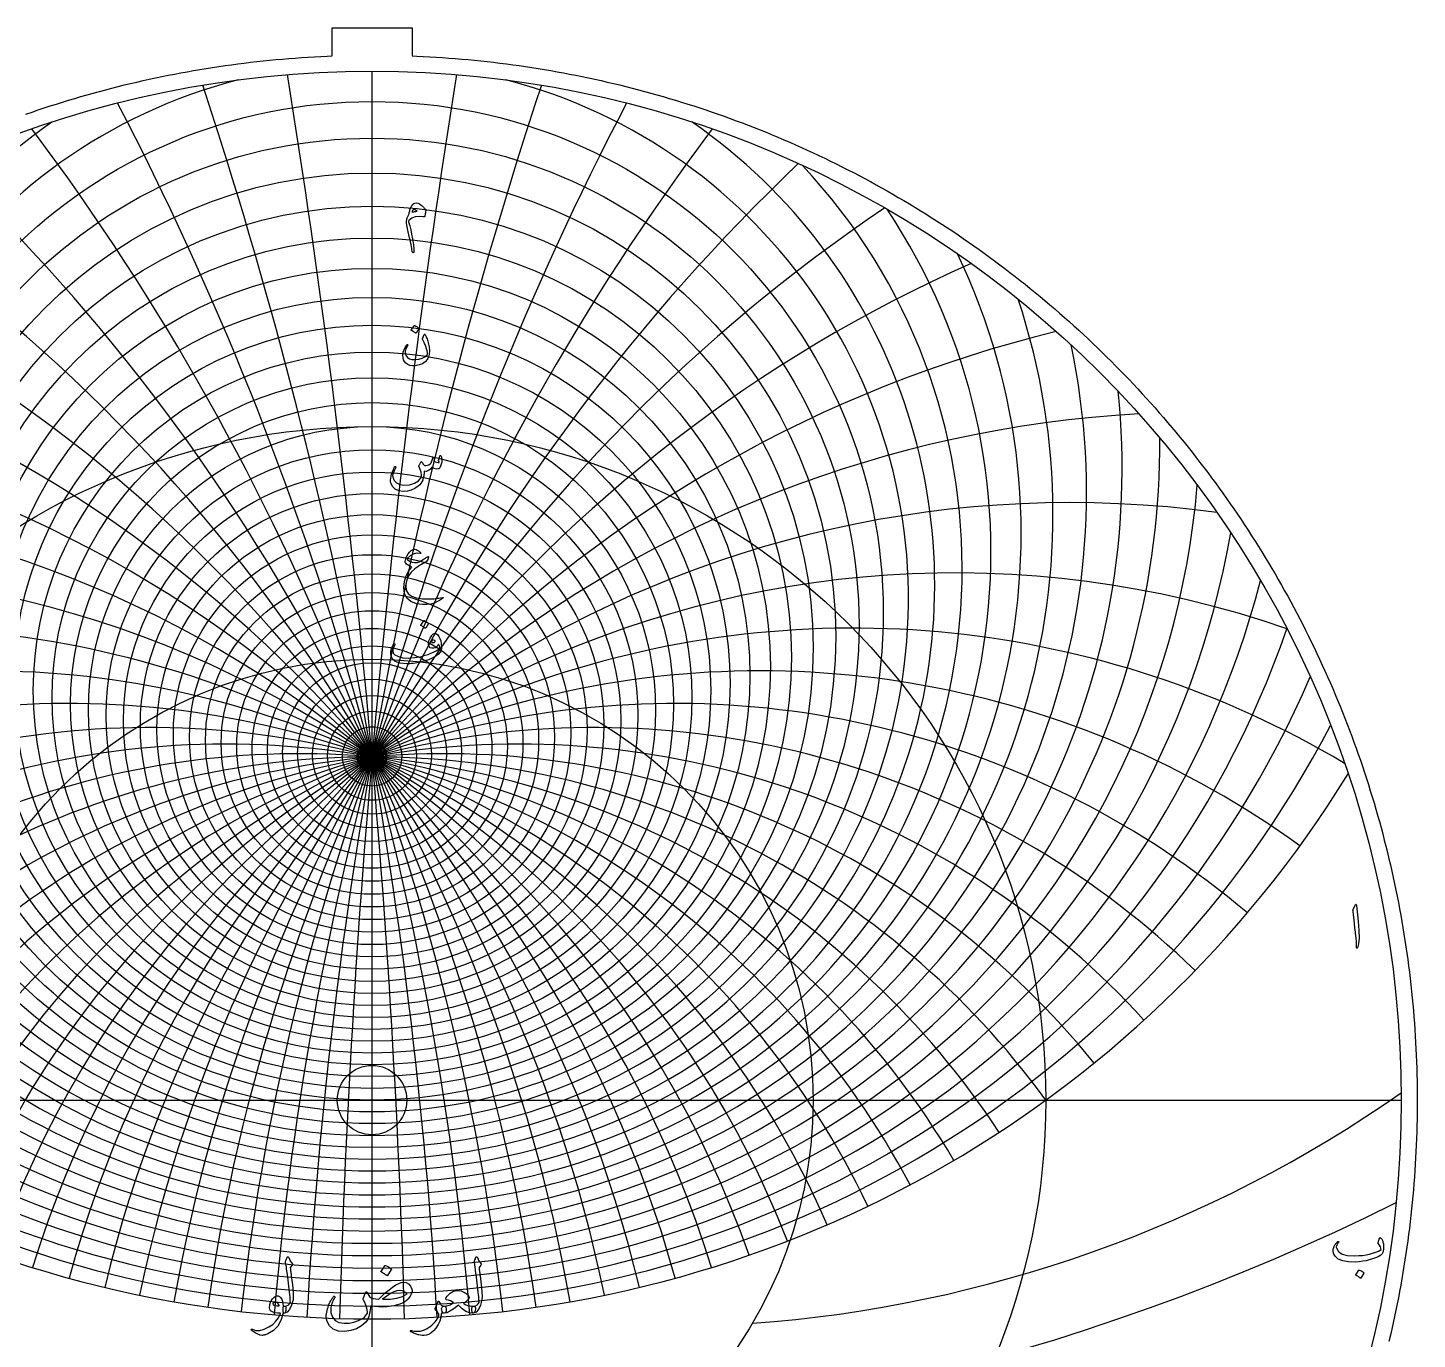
# Model space of a CAD drawing. Header units: millimetres. Extents: x -128 to 128, y -128 to 131.
# Drawn here: x -42.1 to 128, y -29.3 to 131.3 of the extents above; entities that cross this region are included whole.
import ezdxf

# ---------------------------------------------------------------- set-up
doc = ezdxf.new("R2010")
doc.units = ezdxf.units.MM
for name, color, linetype in [('CUT_INNER', 6, 'Continuous'), ('CUT_OUTER', 1, 'Continuous'), ('ENGRAVE', 7, 'Continuous'), ('ENGRAVE_FINE', 8, 'Continuous'), ('TEXT', 5, 'Continuous')]:
    doc.layers.add(name, color=color, linetype=linetype)

msp = doc.modelspace()

# ---------------------------------------------------------------- linework, layer by layer
at = {"layer": 'CUT_INNER'}
msp.add_circle((0, 0), 4.25, dxfattribs=at)
at = {"layer": 'CUT_OUTER'}
msp.add_lwpolyline([(-42.3651, 120.7328), (-41.6235, 120.9905), (-40.8803, 121.2436), (-40.1356, 121.4921), (-39.3894, 121.7361), (-38.6417, 121.9755), (-37.8925, 122.2103), (-37.1419, 122.4405), (-36.3899, 122.6661), (-35.6366, 122.8871), (-34.8819, 123.1034), (-34.1259, 123.3151), (-33.3686, 123.5222), (-32.6101, 123.7246), (-31.8503, 123.9224), (-31.0893, 124.1155), (-30.3272, 124.3039), (-29.5639, 124.4877), (-28.7995, 124.6667), (-28.034, 124.8411), (-27.2675, 125.0108), (-26.4999, 125.1757), (-25.7313, 125.336), (-24.9618, 125.4915), (-24.1913, 125.6423), (-23.42, 125.7883), (-22.6477, 125.9297), (-21.8746, 126.0663), (-21.1006, 126.1981), (-20.3259, 126.3252), (-19.5504, 126.4476), (-18.7742, 126.5651), (-17.9972, 126.6779), (-17.2196, 126.786), (-16.4413, 126.8893), (-15.6624, 126.9878), (-14.883, 127.0815), (-14.1029, 127.1704), (-13.3224, 127.2545), (-12.5413, 127.3339), (-11.7598, 127.4084), (-10.9778, 127.4782), (-10.1954, 127.5432), (-9.4126, 127.6033), (-8.6294, 127.6587), (-7.846, 127.7092), (-7.0622, 127.755), (-6.2782, 127.7959), (-5.4939, 127.832), (-4.9, 127.8557), (-4.9, 131.31), (4.9, 131.31), (4.9, 127.8557), (5.4939, 127.832), (6.2782, 127.7959), (7.0622, 127.755), (7.846, 127.7092), (8.6294, 127.6587), (9.4126, 127.6033), (10.1954, 127.5432), (10.9778, 127.4782), (11.7598, 127.4084), (12.5413, 127.3339), (13.3224, 127.2545), (14.1029, 127.1704), (14.883, 127.0815), (15.6624, 126.9878), (16.4413, 126.8893), (17.2196, 126.786), (17.9972, 126.6779), (18.7742, 126.5651), (19.5504, 126.4476), (20.3259, 126.3252), (21.1006, 126.1981), (21.8746, 126.0663), (22.6477, 125.9297), (23.42, 125.7883), (24.1913, 125.6423), (24.9618, 125.4915), (25.7313, 125.336), (26.4999, 125.1757), (27.2675, 125.0108), (28.034, 124.8411), (28.7995, 124.6667), (29.5639, 124.4877), (30.3272, 124.3039), (31.0893, 124.1155), (31.8503, 123.9224), (32.6101, 123.7246), (33.3686, 123.5222), (34.1259, 123.3151), (34.8819, 123.1034), (35.6366, 122.8871), (36.3899, 122.6661), (37.1419, 122.4405), (37.8925, 122.2103), (38.6417, 121.9755), (39.3894, 121.7361), (40.1356, 121.4921), (40.8803, 121.2436), (41.6235, 120.9905), (42.3651, 120.7328), (43.1051, 120.4706), (43.8434, 120.2038), (44.5802, 119.9325), (45.3152, 119.6567), (46.0486, 119.3764), (46.7802, 119.0916), (47.51, 118.8024), (48.2381, 118.5086), (48.9643, 118.2104), (49.6887, 117.9077), (50.4113, 117.6006), (51.1319, 117.2891), (51.8506, 116.9731), (52.5674, 116.6528), (53.2822, 116.328), (53.9949, 115.9989), (54.7057, 115.6654), (55.4144, 115.3276), (56.1209, 114.9854), (56.8254, 114.6389), (57.5278, 114.288), (58.2279, 113.9329), (58.9259, 113.5735), (59.6217, 113.2098), (60.3152, 112.8418), (61.0065, 112.4696), (61.6954, 112.0932), (62.382, 111.7125), (63.0663, 111.3276), (63.7482, 110.9386), (64.4277, 110.5453), (65.1048, 110.1479), (65.7794, 109.7464), (66.4516, 109.3407), (67.1212, 108.9309), (67.7884, 108.517), (68.4529, 108.099), (69.1149, 107.677), (69.7743, 107.2509), (70.4311, 106.8207), (71.0852, 106.3865), (71.7366, 105.9484), (72.3854, 105.5062), (73.0314, 105.0601), (73.6747, 104.61), (74.3151, 104.1559), (74.9528, 103.698), (75.5877, 103.2361), (76.2197, 102.7704), (76.8489, 102.3008), (77.4751, 101.8273), (78.0985, 101.35), (78.7189, 100.8689), (79.3363, 100.384), (79.9508, 99.8953), (80.5622, 99.4029), (81.1706, 98.9067), (81.776, 98.4068), (82.3782, 97.9032), (82.9774, 97.3958), (83.5735, 96.8849), (84.1664, 96.3703), (84.7561, 95.852), (85.3426, 95.3301), (85.926, 94.8047), (86.5061, 94.2757), (87.0829, 93.7431), (87.6565, 93.207), (88.2267, 92.6674), (88.7936, 92.1243), (89.3572, 91.5778), (89.9175, 91.0277), (90.4743, 90.4743), (91.0277, 89.9175), (91.5778, 89.3572), (92.1243, 88.7936), (92.6674, 88.2267), (93.207, 87.6565), (93.7431, 87.0829), (94.2757, 86.5061), (94.8047, 85.926), (95.3301, 85.3426), (95.852, 84.7561), (96.3703, 84.1664), (96.8849, 83.5735), (97.3958, 82.9774), (97.9032, 82.3782), (98.4068, 81.776), (98.9067, 81.1706), (99.4029, 80.5622), (99.8953, 79.9508), (100.384, 79.3363), (100.8689, 78.7189), (101.35, 78.0985), (101.8273, 77.4751), (102.3008, 76.8489), (102.7704, 76.2197), (103.2361, 75.5877), (103.698, 74.9528), (104.1559, 74.3151), (104.61, 73.6747), (105.0601, 73.0314), (105.5062, 72.3854), (105.9484, 71.7366), (106.3865, 71.0852), (106.8207, 70.4311), (107.2509, 69.7743), (107.677, 69.1149), (108.099, 68.4529), (108.517, 67.7884), (108.9309, 67.1212), (109.3407, 66.4516), (109.7464, 65.7794), (110.1479, 65.1048), (110.5453, 64.4277), (110.9386, 63.7482), (111.3276, 63.0663), (111.7125, 62.382), (112.0932, 61.6954), (112.4696, 61.0065), (112.8418, 60.3152), (113.2098, 59.6217), (113.5735, 58.9259), (113.9329, 58.2279), (114.288, 57.5278), (114.6389, 56.8254), (114.9854, 56.1209), (115.3276, 55.4144), (115.6654, 54.7057), (115.9989, 53.9949), (116.328, 53.2822), (116.6528, 52.5674), (116.9731, 51.8506), (117.2891, 51.1319), (117.6006, 50.4113), (117.9077, 49.6887), (118.2104, 48.9643), (118.5086, 48.2381), (118.8024, 47.51), (119.0916, 46.7802), (119.3764, 46.0486), (119.6567, 45.3152), (119.9325, 44.5802), (120.2038, 43.8434), (120.4706, 43.1051), (120.7328, 42.3651), (120.9905, 41.6235), (121.2436, 40.8803), (121.4921, 40.1356), (121.7361, 39.3894), (121.9755, 38.6417), (122.2103, 37.8925), (122.4405, 37.1419), (122.6661, 36.3899), (122.8871, 35.6366), (123.1034, 34.8819), (123.3151, 34.1259), (123.5222, 33.3686), (123.7246, 32.6101), (123.9224, 31.8503), (124.1155, 31.0893), (124.3039, 30.3272), (124.4877, 29.5639), (124.6667, 28.7995), (124.8411, 28.034), (125.0108, 27.2675), (125.1757, 26.4999), (125.336, 25.7313), (125.4915, 24.9618), (125.6423, 24.1913), (125.7883, 23.42), (125.9297, 22.6477), (126.0663, 21.8746), (126.1981, 21.1006), (126.3252, 20.3259), (126.4476, 19.5504), (126.5651, 18.7742), (126.6779, 17.9972), (126.786, 17.2196), (126.8893, 16.4413), (126.9878, 15.6624), (127.0815, 14.883), (127.1704, 14.1029), (127.2545, 13.3224), (127.3339, 12.5413), (127.4084, 11.7598), (127.4782, 10.9778), (127.5432, 10.1954), (127.6033, 9.4126), (127.6587, 8.6294), (127.7092, 7.846), (127.755, 7.0622), (127.7959, 6.2782), (127.832, 5.4939), (127.8633, 4.7095), (127.8898, 3.9248), (127.9115, 3.1401), (127.9283, 2.3551), (127.9404, 1.5701), (127.9476, 0.7851), (127.95, 0), (127.9476, -0.7851), (127.9404, -1.5701), (127.9283, -2.3551), (127.9115, -3.1401), (127.8898, -3.9248), (127.8633, -4.7095), (127.832, -5.4939), (127.7959, -6.2782), (127.755, -7.0622), (127.7092, -7.846), (127.6587, -8.6294), (127.6033, -9.4126), (127.5432, -10.1954), (127.4782, -10.9778), (127.4084, -11.7598), (127.3339, -12.5413), (127.2545, -13.3224), (127.1704, -14.1029), (127.0815, -14.883), (126.9878, -15.6624), (126.8893, -16.4413), (126.786, -17.2196), (126.6779, -17.9972), (126.5651, -18.7742), (126.4476, -19.5504), (126.3252, -20.3259), (126.1981, -21.1006), (126.0663, -21.8746), (125.9297, -22.6477), (125.7883, -23.42), (125.6423, -24.1913), (125.4915, -24.9618), (125.336, -25.7313), (125.1757, -26.4999), (125.0108, -27.2675), (124.8411, -28.034), (124.6667, -28.7995), (124.4877, -29.5639)], dxfattribs=at)
at = {"layer": 'ENGRAVE'}
for points in [[(0, -126), (0, 126)], [(-126, 0), (126, 0)]]:
    msp.add_lwpolyline(points, dxfattribs=at)
for centre, radius in [((0, 0), 126), ((0, 54.2238), 51.3436), ((0, 49.2871), 39.16), ((0, 0), 82.4783), ((0, 45.8975), 28.3662), ((0, 43.684), 18.4678), ((0, 0), 53.9894), ((0, 42.4308), 9.1074), ((0, 42.0248), 1.68)]:
    msp.add_circle(centre, radius, dxfattribs=at)
for centre, radius, start, end in [((0, 61.3414), 65.6639, 104.436571, 75.563429), ((0, 71.7637), 83.3553, 161.592421, 18.407579), ((0, 87.6325), 106.6741, 189.801694, 350.198306), ((0, -59.924), 101.9487, 36, 144), ((0, -59.924), 101.9487, 36, 144), ((0, 113.5216), 140.3204, 211.615649, 328.384351), ((35.0702, 130.8839), 158.629, 274.154376, 304.973846)]:
    msp.add_arc(centre, radius, start, end, dxfattribs=at)
at = {"layer": 'ENGRAVE_FINE'}
for centre, radius in [((0, 59.6994), 62.5796), ((0, 58.1758), 59.6154), ((0, 56.7608), 56.7608), ((0, 55.446), 54.0063), ((0, 53.0873), 48.7648), ((0, 52.0306), 46.2632), ((0, 51.0482), 43.8322), ((0, 50.1351), 41.4663), ((0, 48.5002), 36.9086), ((0, 47.7708), 34.7075), ((0, 47.0957), 32.5526), ((0, 46.4722), 30.44), ((0, 45.3694), 26.3278), ((0, 44.8858), 24.3217), ((0, 44.4448), 22.3448), ((0, 44.0447), 20.3944), ((0, 43.3614), 16.5626), ((0, 43.0757), 14.6762), ((0, 42.826), 12.8063), ((0, 42.6112), 10.9508), ((0, 42.2839), 7.274), ((0, 42.1703), 5.4486), ((0, 42.0893), 3.6291), ((0, 42.0409), 1.8136)]:
    msp.add_circle(centre, radius, dxfattribs=at)
for centre, radius, start, end in [((-578.1801, -59.924), 587.0994, 3.2565932, 18.2858784), ((-578.1801, -59.924), 587.0994, 3.2565932, 18.2858784), ((-1165.2795, -59.924), 1169.7306, 1.6255212, 9.1245935), ((-1165.2795, -59.924), 1169.7306, 1.6255212, 9.1245935), ((578.1801, -59.924), 587.0994, 161.7141216, 176.7434068), ((578.1801, -59.924), 587.0994, 161.7141216, 176.7434068), ((1165.2795, -59.924), 1169.7306, 170.8754065, 178.3744788), ((1165.2795, -59.924), 1169.7306, 170.8754065, 178.3744788), ((-380.4779, -59.924), 393.8997, 4.898838, 27.521256), ((-380.4779, -59.924), 393.8997, 4.898838, 27.521256), ((380.4779, -59.924), 393.8997, 152.478744, 175.101162), ((380.4779, -59.924), 393.8997, 152.478744, 175.101162), ((0, 63.1127), 68.8801, 124.697096, 55.302904), ((-280.1019, -59.924), 298.0782, 6.558023, 36.869498), ((-280.1019, -59.924), 298.0782, 6.558023, 36.869498), ((280.1019, -59.924), 298.0782, 143.130502, 173.441977), ((280.1019, -59.924), 298.0782, 143.130502, 173.441977), ((0, 65.0255), 72.2414, 136.820891, 43.179109), ((-218.6298, -59.924), 241.2313, 8.240137, 46.371295), ((-218.6298, -59.924), 241.2313, 8.240137, 46.371295), ((218.6298, -59.924), 241.2313, 133.628705, 171.759863), ((218.6298, -59.924), 241.2313, 133.628705, 171.759863), ((0, 67.0939), 75.7627, 146.343028, 33.656972), ((-176.5804, -59.924), 203.8975, 9.951474, 56.069558), ((-176.5804, -59.924), 203.8975, 9.951474, 56.069558), ((176.5804, -59.924), 203.8975, 123.930442, 170.048526), ((176.5804, -59.924), 203.8975, 123.930442, 170.048526), ((0, 69.3338), 79.4609, 154.435854, 25.564146), ((-145.5979, -59.924), 177.7422, 11.698724, 66.009263), ((-145.5979, -59.924), 177.7422, 11.698724, 66.009263), ((145.5979, -59.924), 177.7422, 113.990737, 168.301276), ((145.5979, -59.924), 177.7422, 113.990737, 168.301276), ((-121.4978, -59.924), 158.6041, 13.489072, 76.236453), ((-121.4978, -59.924), 158.6041, 13.489072, 76.236453), ((121.4978, -59.924), 158.6041, 103.763547, 166.510928), ((121.4978, -59.924), 158.6041, 103.763547, 166.510928), ((0, 74.4047), 87.468, 168.076059, 11.923941), ((0, 77.2812), 91.8243, 174.047152, 5.952848), ((-101.9487, -59.924), 144.1773, 15.330318, 86.79575), ((-101.9487, -59.924), 144.1773, 15.330318, 86.79575), ((101.9487, -59.924), 144.1773, 93.20425, 164.669682), ((101.9487, -59.924), 144.1773, 93.20425, 164.669682), ((0, 80.4215), 96.4537, 179.611973, 0.388027), ((0, 83.859), 101.3903, 184.845211, 355.154789), ((-85.5452, -59.924), 133.0846, 17.231004, 97.725349), ((-85.5452, -59.924), 133.0846, 17.231004, 97.725349), ((85.5452, -59.924), 133.0846, 82.274651, 162.768996), ((85.5452, -59.924), 133.0846, 82.274651, 162.768996), ((-71.3853, -59.924), 124.4564, 19.200574, 109.04798), ((-71.3853, -59.924), 124.4564, 19.200574, 109.04798), ((0, 91.7884), 112.3525, 194.523029, 345.476971), ((71.3853, -59.924), 124.4564, 70.95202, 160.799426), ((71.3853, -59.924), 124.4564, 70.95202, 160.799426), ((-58.8601, -59.924), 117.7203, 21.249547, 120.755909), ((-58.8601, -59.924), 117.7203, 21.249547, 120.755909), ((0, 96.3816), 118.4816, 199.041634, 340.958366), ((58.8601, -59.924), 117.7203, 59.244091, 158.750453), ((58.8601, -59.924), 117.7203, 59.244091, 158.750453), ((0, 101.4785), 125.1287, 203.383307, 336.616693), ((-47.5395, -59.924), 112.488, 23.389741, 125.954858), ((-47.5395, -59.924), 112.488, 23.389741, 125.954858), ((47.5395, -59.924), 112.488, 54.045142, 156.610259), ((47.5395, -59.924), 112.488, 54.045142, 156.610259), ((-37.1063, -59.924), 108.4916, 25.634518, 130.214249), ((-37.1063, -59.924), 108.4916, 25.634518, 130.214249), ((37.1063, -59.924), 108.4916, 49.785751, 154.365482), ((37.1063, -59.924), 108.4916, 49.785751, 154.365482), ((0, 107.1591), 132.3752, 207.568929, 332.431071), ((-27.3171, -59.924), 105.5451, 27.999099, 134.100166), ((-27.3171, -59.924), 105.5451, 27.999099, 134.100166), ((27.3171, -59.924), 105.5451, 45.899834, 152.000901), ((27.3171, -59.924), 105.5451, 45.899834, 152.000901), ((-17.9763, -59.924), 103.5215, 30.500929, 137.66478), ((-17.9763, -59.924), 103.5215, 30.500929, 137.66478), ((17.9763, -59.924), 103.5215, 42.33522, 149.499071), ((17.9763, -59.924), 103.5215, 42.33522, 149.499071), ((-8.9194, -59.924), 102.3382, 33.160121, 140.952247), ((-8.9194, -59.924), 102.3382, 33.160121, 140.952247), ((8.9194, -59.924), 102.3382, 39.047753, 146.839879), ((8.9194, -59.924), 102.3382, 39.047753, 146.839879), ((0, 239.3612), 281.386, 243.541053, 296.458947)]:
    msp.add_arc(centre, radius, start, end, dxfattribs=at)
at = {"layer": 'TEXT'}
for points in [[(4.5145, 108.4319), (4.5342, 108.5478), (4.5572, 108.6632), (4.5832, 108.7782), (4.6125, 108.8928), (4.6458, 109.0059), (4.6842, 109.1169), (4.7275, 109.2255), (4.7758, 109.3319), (4.8829, 109.5247), (4.9935, 109.6748), (5.1079, 109.7823), (5.2258, 109.8472), (5.4054, 109.8785), (5.6032, 109.8418), (5.8192, 109.737), (6.0532, 109.5641), (6.1176, 109.5088), (6.1802, 109.4516), (6.241, 109.3927), (6.3, 109.3319), (6.3576, 109.2693), (6.4143, 109.2049), (6.4701, 109.1386), (6.525, 109.0706), (6.5531, 109.0311), (6.5722, 108.9926), (6.5822, 108.9549), (6.5831, 108.9182), (6.5586, 108.7701), (6.5359, 108.6378), (6.515, 108.5215), (6.496, 108.421), (6.4792, 108.3378), (6.4651, 108.2731), (6.4538, 108.2271), (6.4452, 108.1996), (6.4238, 108.1661), (6.3962, 108.1452), (6.3621, 108.137), (6.3218, 108.1416), (5.7597, 108.2205), (5.2712, 108.1742), (4.8561, 108.0027), (4.5145, 107.7061), (4.4905, 107.6698), (4.4764, 107.6335), (4.4723, 107.5972), (4.4782, 107.5609), (4.6061, 107.0719), (4.7286, 106.5629), (4.8457, 106.034), (4.9573, 105.4851), (5.0834, 104.7466), (5.1351, 104.2149), (5.1124, 103.8901), (5.0153, 103.7722), (4.9759, 103.7813), (4.9446, 103.8158), (4.9214, 103.8756), (4.9065, 103.9609), (4.8888, 104.1387), (4.8647, 104.3238), (4.8343, 104.5162), (4.7976, 104.7158), (4.7554, 104.9222), (4.7087, 105.1349), (4.6574, 105.354), (4.6016, 105.5795), (4.4152, 106.3357), (4.2913, 106.9349), (4.2301, 107.3772), (4.2315, 107.6625), (4.2521, 107.7952), (4.2777, 107.9175), (4.3083, 108.0293), (4.344, 108.1307), (4.3832, 108.2216), (4.4247, 108.3021), (4.4685, 108.3722), (4.5145, 108.4319)], [(4.8919, 108.7004), (4.9591, 108.7283), (5.0298, 108.754), (5.1042, 108.7773), (5.1823, 108.7984), (5.2635, 108.8172), (5.3474, 108.8338), (5.434, 108.8481), (5.5234, 108.8601), (5.3977, 108.9558), (5.2893, 109.018), (5.1981, 109.0465), (5.1242, 109.0416), (5.0362, 108.9985), (4.9681, 108.9272), (4.9201, 108.8279), (4.8919, 108.7004)], [(6.5032, 93.7358), (6.564, 93.6133), (6.623, 93.4854), (6.6801, 93.3521), (6.7355, 93.2132), (6.7881, 93.0681), (6.8371, 92.9157), (6.8825, 92.756), (6.9242, 92.589), (6.96, 92.4228), (6.9877, 92.2579), (7.0072, 92.0944), (7.0185, 91.9322), (7.0217, 91.7709), (7.0167, 91.6101), (7.0036, 91.4498), (6.9823, 91.2899), (6.9469, 91.122), (6.8988, 90.9669), (6.838, 90.8244), (6.7645, 90.6947), (6.5146, 90.3994), (6.1857, 90.1739), (5.7779, 90.0183), (5.2911, 89.9326), (4.9391, 89.924), (4.6306, 89.9707), (4.3657, 90.0728), (4.1444, 90.2302), (3.9779, 90.4325), (3.8631, 90.6693), (3.8001, 90.9406), (3.7887, 91.2463), (3.83, 91.5702), (3.9175, 91.8814), (4.0514, 92.1799), (4.2315, 92.4657), (4.26, 92.4983), (4.2877, 92.5165), (4.3145, 92.5201), (4.3403, 92.5092), (4.3644, 92.4865), (4.3712, 92.4548), (4.3607, 92.4139), (4.3331, 92.364), (4.1534, 92.0043), (4.0645, 91.68), (4.0663, 91.391), (4.1589, 91.1374), (4.3281, 90.9342), (4.5671, 90.789), (4.8761, 90.7019), (5.2548, 90.6729), (5.7126, 90.7178), (6.1204, 90.838), (6.4783, 91.0336), (6.7863, 91.3044), (6.7926, 91.3139), (6.7972, 91.328), (6.7999, 91.3466), (6.8008, 91.3697), (6.7904, 91.5516), (6.7518, 91.7634), (6.6851, 92.0052), (6.5903, 92.2769), (6.5368, 92.4137), (6.4851, 92.541), (6.4352, 92.6587), (6.3871, 92.7669), (6.3404, 92.8651), (6.2946, 92.9529), (6.2496, 93.0302), (6.2056, 93.0971), (6.1848, 93.132), (6.173, 93.1642), (6.1703, 93.1937), (6.1766, 93.2205), (6.3944, 93.7576), (6.4148, 93.7889), (6.4397, 93.7957), (6.4692, 93.778), (6.5032, 93.7358)], [(5.1605, 94.8245), (5.1696, 94.8336), (5.1823, 94.839), (5.1986, 94.8409), (5.2185, 94.839), (5.3596, 94.7819), (5.4925, 94.712), (5.6173, 94.6295), (5.7339, 94.5342), (5.7452, 94.5197), (5.7502, 94.5052), (5.7488, 94.4907), (5.7411, 94.4761), (5.4, 93.9245), (5.3873, 93.9114), (5.371, 93.9082), (5.351, 93.915), (5.3274, 93.9318), (5.307, 93.9463), (5.2748, 93.9681), (5.2308, 93.9971), (5.175, 94.0334), (5.1065, 94.0769), (5.0244, 94.1278), (4.9287, 94.1858), (4.8194, 94.2511), (4.8048, 94.262), (4.7976, 94.2729), (4.7976, 94.2838), (4.8048, 94.2947)], [(8.2815, 78.8484), (8.2942, 78.8802), (8.3105, 78.9029), (8.3304, 78.9165), (8.354, 78.921), (8.3844, 78.9174), (8.4103, 78.9065), (8.4316, 78.8884), (8.4484, 78.863), (8.4897, 78.7722), (8.5192, 78.6597), (8.5368, 78.5255), (8.5427, 78.3694), (8.5269, 78.1145), (8.4792, 77.8722), (8.3998, 77.6427), (8.2887, 77.4259), (8.2506, 77.3737), (8.2089, 77.3333), (8.1635, 77.3047), (8.1145, 77.288), (7.9371, 77.2766), (7.7462, 77.3079), (7.5416, 77.3819), (7.3234, 77.4984), (7.1397, 77.2467), (6.9224, 77.0793), (6.6715, 76.9963), (6.3871, 76.9976), (6.3778, 76.8445), (6.3644, 76.6973), (6.347, 76.556), (6.3254, 76.4206), (6.2998, 76.2902), (6.2701, 76.1639), (6.2363, 76.0416), (6.1984, 75.9234), (6.1104, 75.7102), (5.9915, 75.5134), (5.8418, 75.3328), (5.6613, 75.1686), (5.239, 74.8874), (4.7921, 74.6896), (4.3208, 74.5753), (3.825, 74.5444), (3.2666, 74.6202), (2.8252, 74.8184), (2.5009, 75.1391), (2.2935, 75.5823), (2.2654, 75.742), (2.2609, 75.9307), (2.2799, 76.1484), (2.3226, 76.3952), (2.3911, 76.6656), (2.4877, 76.9468), (2.6124, 77.239), (2.7653, 77.542), (2.7776, 77.561), (2.7925, 77.5747), (2.8102, 77.5828), (2.8306, 77.5855), (2.8511, 77.5837), (2.8688, 77.5783), (2.8837, 77.5692), (2.896, 77.5565), (2.9041, 77.5379), (2.9069, 77.5184), (2.9041, 77.498), (2.896, 77.4767), (2.7018, 77.0734), (2.5766, 76.7418), (2.5204, 76.4819), (2.5331, 76.2936), (2.7163, 75.8785), (3.0048, 75.5769), (3.3986, 75.3886), (3.8976, 75.3138), (4.5953, 75.3582), (5.1859, 75.5351), (5.6695, 75.8445), (6.046, 76.2863), (6.0446, 76.5776), (5.997, 76.8851), (5.9031, 77.209), (5.7629, 77.5492), (5.7452, 77.5837), (5.7357, 77.6146), (5.7343, 77.6418), (5.7411, 77.6654), (5.7801, 77.7463), (5.8173, 77.8223), (5.8527, 77.8933), (5.8863, 77.9593), (5.918, 78.0194), (5.948, 78.0727), (5.9761, 78.1192), (6.0024, 78.1589), (6.0174, 78.1757), (6.0333, 78.1825), (6.0501, 78.1793), (6.0677, 78.1662), (6.0768, 78.1562), (6.0895, 78.1408), (6.1058, 78.1199), (6.1258, 78.0936), (6.1485, 78.0618), (6.173, 78.0247), (6.1993, 77.982), (6.2274, 77.9339), (6.2846, 77.8414), (6.3327, 77.7742), (6.3717, 77.7325), (6.4016, 77.7162), (6.5903, 77.7003), (6.779, 77.7325), (6.9677, 77.8128), (7.1565, 77.9412), (7.2249, 78.0265), (7.2925, 78.1662), (7.3592, 78.3603), (7.425, 78.6089), (7.4314, 78.6325), (7.4431, 78.6525), (7.4604, 78.6688), (7.4831, 78.6815), (7.5044, 78.6897), (7.5248, 78.6924), (7.5443, 78.6897), (7.5629, 78.6815), (7.5906, 78.6361), (7.601, 78.5509), (7.5942, 78.4257), (7.5702, 78.2605), (7.7167, 78.1707), (7.8732, 78.1117), (8.0397, 78.0836), (8.2161, 78.0863), (8.2139, 78.1394), (8.2071, 78.1825), (8.1957, 78.2156), (8.1798, 78.2388), (8.1617, 78.2605), (8.1508, 78.2823), (8.1472, 78.3041), (8.1508, 78.3259)], [(5.0153, 67.4333), (5.1292, 67.4641), (5.253, 67.4623), (5.3868, 67.4278), (5.5306, 67.3607), (5.6039, 67.3169), (5.6713, 67.2727), (5.7327, 67.228), (5.7883, 67.1829), (5.838, 67.1377), (5.8818, 67.0931), (5.9196, 67.0488), (5.9516, 67.0051), (5.9729, 66.9624), (5.9643, 66.9361), (5.9258, 66.9261), (5.8573, 66.9325), (5.4231, 66.9615), (5.0208, 66.8672), (4.6502, 66.6494), (4.3113, 66.3083), (4.3018, 66.2861), (4.3022, 66.2629), (4.3127, 66.2389), (4.3331, 66.2139), (4.598, 66.0152), (4.8847, 65.8837), (5.1931, 65.8193), (5.5234, 65.822), (5.5828, 65.8338), (5.6595, 65.8619), (5.7534, 65.9064), (5.8645, 65.9672), (6.0668, 66.0905), (6.2456, 66.1994), (6.4007, 66.2938), (6.5323, 66.3736), (6.6402, 66.4389), (6.7246, 66.4897), (6.7854, 66.526), (6.8226, 66.5478), (6.8757, 66.5646), (6.9042, 66.5496), (6.9083, 66.5029), (6.8879, 66.4244), (6.8094, 66.2185), (6.7409, 66.0651), (6.6824, 65.9644), (6.6339, 65.9163), (6.4844, 65.8454), (6.3263, 65.763), (6.1596, 65.6693), (5.9843, 65.5643), (5.8003, 65.448), (5.6078, 65.3203), (5.4066, 65.1812), (5.1968, 65.0309), (4.7758, 64.6575), (4.4565, 64.2198), (4.2387, 63.7176), (4.1226, 63.151), (4.1171, 62.8426), (4.1661, 62.5559), (4.2696, 62.2909), (4.4274, 62.0478), (4.8216, 61.7221), (5.4018, 61.4998), (6.168, 61.381), (7.1202, 61.3655), (7.2674, 61.3746), (7.4259, 61.3873), (7.5958, 61.4036), (7.777, 61.4236), (7.9691, 61.4476), (8.1717, 61.4762), (8.3847, 61.5093), (8.6081, 61.547), (8.6466, 61.5511), (8.6752, 61.5488), (8.6938, 61.5402), (8.7024, 61.5252), (8.6666, 61.4517), (8.5228, 61.3401), (8.271, 61.1904), (7.9113, 61.0026), (7.6926, 60.8997), (7.5012, 60.823), (7.337, 60.7726), (7.2, 60.7486), (6.6901, 60.7105), (6.2274, 60.7051), (5.8119, 60.7323), (5.4435, 60.7922), (4.7486, 61.0512), (4.2605, 61.4653), (3.9792, 62.0346), (3.9048, 62.7591), (3.9874, 63.5198), (4.177, 64.1907), (4.4737, 64.7718), (4.8774, 65.2631), (4.6152, 65.3802), (4.402, 65.499), (4.2378, 65.6197), (4.1226, 65.7422), (4.0913, 65.7916), (4.07, 65.8456), (4.0586, 65.9041), (4.0573, 65.9672), (4.0822, 66.1368), (4.1208, 66.2974), (4.1729, 66.4489), (4.2387, 66.5913), (4.4124, 66.878), (4.5998, 67.1139), (4.8008, 67.299), (5.0153, 67.4333)], [(6.3254, 58.6994), (6.3345, 58.7085), (6.3472, 58.7139), (6.3635, 58.7158), (6.3835, 58.7139), (6.5245, 58.6568), (6.6575, 58.5869), (6.7822, 58.5044), (6.8988, 58.4091), (6.9101, 58.3946), (6.9151, 58.3801), (6.9138, 58.3656), (6.906, 58.351), (6.5649, 57.7994), (6.5522, 57.7863), (6.5359, 57.7831), (6.5159, 57.7899), (6.4923, 57.8067), (6.4719, 57.8212), (6.4397, 57.843), (6.3957, 57.872), (6.3399, 57.9083), (6.2714, 57.9518), (6.1893, 58.0027), (6.0936, 58.0607), (5.9843, 58.126), (5.9698, 58.1369), (5.9625, 58.1478), (5.9625, 58.1587), (5.9698, 58.1696)], [(7.6101, 57.1462), (7.7548, 57.1566), (7.8986, 57.1008), (8.0415, 56.9788), (8.1835, 56.7906), (8.31, 56.5456), (8.4067, 56.2535), (8.4733, 55.9141), (8.5101, 55.5277), (8.5142, 55.3875), (8.5046, 55.2573), (8.4815, 55.1371), (8.4448, 55.0268), (8.315, 54.8068), (8.1218, 54.5968), (7.865, 54.3968), (7.5448, 54.2067), (7.364, 54.1185), (7.1773, 54.0352), (6.9848, 53.957), (6.7863, 53.8837), (6.5815, 53.8154), (6.3699, 53.7522), (6.1514, 53.6939), (5.9262, 53.6406), (5.7001, 53.5927), (5.4789, 53.5507), (5.2628, 53.5147), (5.0516, 53.4845), (4.845, 53.4607), (4.6424, 53.4437), (4.444, 53.4335), (4.2496, 53.4301), (3.439, 53.4959), (2.8433, 53.7077), (2.4628, 54.0656), (2.2972, 54.5696), (2.2922, 54.6866), (2.299, 54.82), (2.3176, 54.9697), (2.348, 55.1357), (2.3974, 55.3181), (2.4659, 55.495), (2.5535, 55.6665), (2.6601, 55.8325), (2.676, 55.8515), (2.6946, 55.8652), (2.7159, 55.8733), (2.7399, 55.876), (2.7631, 55.8729), (2.7817, 55.8633), (2.7957, 55.8475), (2.8052, 55.8252), (2.8098, 55.8007), (2.8089, 55.7781), (2.8025, 55.7572), (2.7907, 55.7381), (2.5948, 55.3526), (2.5294, 55.0232), (2.5948, 54.7501), (2.7907, 54.5333), (3.223, 54.3074), (3.7651, 54.174), (4.417, 54.1332), (5.1786, 54.1849), (5.5127, 54.233), (5.8473, 54.2974), (6.1823, 54.3782), (6.5177, 54.4752), (6.8532, 54.5886), (7.1882, 54.7184), (7.5228, 54.8645), (7.8569, 55.0268), (8.0347, 55.1289), (8.169, 55.2391), (8.2597, 55.3575), (8.3069, 55.4841), (8.2815, 55.5712), (8.2415, 55.651), (8.1871, 55.7236), (8.1181, 55.7889), (8.11, 55.7921), (8.1, 55.7871), (8.0882, 55.774), (8.0746, 55.7527), (7.9703, 55.5848), (7.8532, 55.4587), (7.7235, 55.3743), (7.581, 55.3317), (7.3207, 55.3281), (7.1202, 55.4043), (6.9795, 55.5603), (6.8988, 55.7962), (6.9002, 56.0044), (6.9696, 56.2589), (7.107, 56.5597), (7.3125, 56.9067), (7.3774, 56.9924), (7.4486, 57.0609), (7.5262, 57.1122), (7.6101, 57.1462)], [(7.6899, 56.1228), (7.7167, 56.1555), (7.7244, 56.1881), (7.7131, 56.2208), (7.6827, 56.2535), (7.5593, 56.3324), (7.4504, 56.3514), (7.356, 56.3106), (7.2762, 56.2099), (7.2658, 56.1791), (7.2635, 56.1518), (7.2694, 56.1283), (7.2835, 56.1083), (7.3851, 56.0439), (7.4867, 56.0248), (7.5883, 56.0511), (7.6899, 56.1228)], [(120.3153, 23.7997), (120.3893, 23.9429), (120.4488, 23.9933), (120.4938, 23.9507), (120.5243, 23.8152), (120.7024, 21.9184), (120.8084, 20.7542), (120.8321, 19.8242), (120.7735, 19.1284), (120.6327, 18.6668), (120.6071, 18.6291), (120.5843, 18.6087), (120.5645, 18.6058), (120.5476, 18.6204), (120.534, 18.6431), (120.5243, 18.6726), (120.5185, 18.7089), (120.5166, 18.752), (120.5166, 19.0873), (120.5011, 19.4429), (120.4701, 19.8189), (120.4237, 20.2152), (120.4135, 20.3187), (120.383, 20.5984), (120.3322, 21.0542), (120.2611, 21.6862), (120.0908, 23.0875), (120.0869, 23.162), (120.0908, 23.2307), (120.1024, 23.2936), (120.1217, 23.3507)], [(123.5123, -16.8877), (123.5644, -16.953), (123.612, -17.0251), (123.6553, -17.104), (123.6943, -17.1896), (123.7289, -17.2815), (123.7591, -17.3793), (123.785, -17.4828), (123.8065, -17.5922), (123.8346, -17.8119), (123.8414, -18.0296), (123.8269, -18.2454), (123.7911, -18.4593), (123.7369, -18.6499), (123.6672, -18.8038), (123.582, -18.9209), (123.4814, -19.0012), (123.162, -19.1701), (122.8233, -19.3206), (122.4653, -19.4527), (122.0878, -19.5664), (121.6911, -19.6607), (121.2749, -19.7348), (120.8394, -19.7885), (120.3846, -19.8219), (119.532, -19.8131), (118.8323, -19.6941), (118.2856, -19.4648), (117.8917, -19.1251), (117.7301, -18.8594), (117.6556, -18.5735), (117.6682, -18.2672), (117.7678, -17.9406), (117.8015, -17.8702), (117.8404, -17.7983), (117.8847, -17.725), (117.9343, -17.6502), (117.9892, -17.574), (118.0494, -17.4964), (118.115, -17.4173), (118.1859, -17.3367), (118.2096, -17.314), (118.2343, -17.2999), (118.2599, -17.2946), (118.2865, -17.298), (118.3044, -17.3048), (118.3194, -17.3173), (118.3315, -17.3357), (118.3407, -17.3599), (118.3451, -17.3827), (118.3427, -17.4044), (118.3335, -17.4252), (118.3175, -17.4451), (118.2512, -17.524), (118.1917, -17.6057), (118.139, -17.6904), (118.093, -17.778), (118.0615, -17.8617), (118.0446, -17.9425), (118.0422, -18.0204), (118.0543, -18.0954), (118.2962, -18.5333), (118.7511, -18.8406), (119.4188, -19.0172), (120.2994, -19.0631), (120.7836, -19.0445), (121.2449, -19.0041), (121.6836, -18.9419), (122.0994, -18.858), (122.4931, -18.7523), (122.8649, -18.6248), (123.215, -18.4755), (123.5433, -18.3044), (123.5114, -18.1448), (123.4388, -17.9677), (123.3256, -17.7731), (123.1717, -17.5612), (123.1669, -17.5409), (123.1678, -17.5031), (123.1746, -17.448), (123.1872, -17.3754), (123.1906, -17.3681), (123.193, -17.3619), (123.1944, -17.3565), (123.1949, -17.3522), (123.2201, -17.2535), (123.2569, -17.1431), (123.3053, -17.0212), (123.3653, -16.8877), (123.3919, -16.847), (123.4253, -16.8335), (123.4654, -16.847), (123.5123, -16.8877)], [(-10.5774, -19.7081), (-10.5121, -19.5503), (-10.4613, -19.4251), (-10.425, -19.3325), (-10.4032, -19.2726), (-10.3863, -19.2345), (-10.3645, -19.2073), (-10.3379, -19.191), (-10.3065, -19.1856), (-10.2708, -19.1916), (-10.2411, -19.2097), (-10.2175, -19.24), (-10.2, -19.2823), (-10.1196, -19.4898), (-10.0234, -19.6767), (-9.9115, -19.843), (-9.7839, -19.9888), (-9.7482, -20.0354), (-9.7379, -20.088), (-9.753, -20.1466), (-9.7935, -20.2114), (-10.0065, -20.5114), (-9.9919, -20.6456), (-9.9774, -20.7775), (-9.9629, -20.9069), (-9.9484, -21.0339), (-9.9339, -21.1585), (-9.9194, -21.2807), (-9.9048, -21.4005), (-9.8903, -21.5178), (-9.7567, -22.6041), (-9.675, -23.4533), (-9.6454, -24.0654), (-9.6677, -24.4404), (-9.8504, -25.1208), (-10.0887, -25.6235), (-10.3827, -25.9483), (-10.7323, -26.0952), (-10.7419, -26.0952), (-10.7516, -26.0952), (-10.7613, -26.0952), (-10.771, -26.0952), (-10.8284, -26.0408), (-10.8653, -25.9162), (-10.8817, -25.7214), (-10.8774, -25.4565), (-10.8683, -25.3585), (-10.8411, -25.2872), (-10.7958, -25.2424), (-10.7323, -25.2243), (-10.4867, -25.1753), (-10.2823, -25.0864), (-10.119, -24.9575), (-9.9968, -24.7888), (-10.0049, -24.5862), (-10.0198, -24.3557), (-10.0412, -24.0974), (-10.0694, -23.8114), (-10.1035, -23.4987), (-10.1431, -23.1606), (-10.1882, -22.797), (-10.2387, -22.4081), (-10.2853, -22.0259), (-10.3282, -21.6823), (-10.3675, -21.3775), (-10.4032, -21.1114), (-10.4341, -20.8839), (-10.4589, -20.6952), (-10.4776, -20.5452), (-10.4903, -20.4339), (-10.5871, -19.8823), (-10.5901, -19.8279), (-10.5895, -19.7807), (-10.5853, -19.7408), (-10.5774, -19.7081)], [(1.5774, -20.2791), (1.5895, -20.267), (1.6065, -20.2597), (1.6282, -20.2573), (1.6548, -20.2597), (1.8429, -20.336), (2.0202, -20.4291), (2.1865, -20.5392), (2.3419, -20.6662), (2.3571, -20.6856), (2.3637, -20.7049), (2.3619, -20.7243), (2.3516, -20.7436), (1.8968, -21.4791), (1.8798, -21.4966), (1.8581, -21.5009), (1.8315, -21.4918), (1.8, -21.4694), (1.7728, -21.4501), (1.7298, -21.421), (1.6712, -21.3823), (1.5968, -21.3339), (1.5054, -21.2759), (1.396, -21.2081), (1.2683, -21.1307), (1.1226, -21.0436), (1.1032, -21.0291), (1.0935, -21.0146), (1.0935, -21.0001), (1.1032, -20.9856)], [(12.5323, -19.7081), (12.5976, -19.5503), (12.6484, -19.4251), (12.6847, -19.3325), (12.7065, -19.2726), (12.7234, -19.2345), (12.7452, -19.2073), (12.7718, -19.191), (12.8032, -19.1856), (12.8389, -19.1916), (12.8685, -19.2097), (12.8921, -19.24), (12.9097, -19.2823), (12.9901, -19.4898), (13.0863, -19.6767), (13.1982, -19.843), (13.3258, -19.9888), (13.3615, -20.0354), (13.3718, -20.088), (13.3567, -20.1466), (13.3161, -20.2114), (13.1032, -20.5114), (13.1177, -20.6456), (13.1323, -20.7775), (13.1468, -20.9069), (13.1613, -21.0339), (13.1758, -21.1585), (13.1903, -21.2807), (13.2048, -21.4005), (13.2194, -21.5178), (13.353, -22.6041), (13.4347, -23.4533), (13.4643, -24.0654), (13.4419, -24.4404), (13.2593, -25.1208), (13.021, -25.6235), (12.727, -25.9483), (12.3774, -26.0952), (12.3677, -26.0952), (12.3581, -26.0952), (12.3484, -26.0952), (12.3387, -26.0952), (12.2812, -26.0408), (12.2444, -25.9162), (12.228, -25.7214), (12.2323, -25.4565), (12.2413, -25.3585), (12.2685, -25.2872), (12.3139, -25.2424), (12.3774, -25.2243), (12.623, -25.1753), (12.8274, -25.0864), (12.9907, -24.9575), (13.1129, -24.7888), (13.1047, -24.5862), (13.0899, -24.3557), (13.0684, -24.0974), (13.0403, -23.8114), (13.0061, -23.4987), (12.9665, -23.1606), (12.9215, -22.797), (12.871, -22.4081), (12.8244, -22.0259), (12.7815, -21.6823), (12.7421, -21.3775), (12.7065, -21.1114), (12.6756, -20.8839), (12.6508, -20.6952), (12.6321, -20.5452), (12.6194, -20.4339), (12.5226, -19.8823), (12.5196, -19.8279), (12.5202, -19.7807), (12.5244, -19.7408), (12.5323, -19.7081)], [(120.8104, -20.8283), (120.8201, -20.8186), (120.8336, -20.8128), (120.8511, -20.8109), (120.8723, -20.8128), (121.0228, -20.8738), (121.1646, -20.9483), (121.2977, -21.0364), (121.422, -21.138), (121.4341, -21.1535), (121.4394, -21.169), (121.438, -21.1844), (121.4298, -21.1999), (121.0659, -21.7883), (121.0523, -21.8023), (121.0349, -21.8057), (121.0136, -21.7985), (120.9885, -21.7806), (120.9667, -21.7651), (120.9323, -21.7419), (120.8854, -21.7109), (120.8259, -21.6722), (120.7528, -21.6257), (120.6653, -21.5715), (120.5632, -21.5096), (120.4465, -21.4399), (120.4311, -21.4283), (120.4233, -21.4167), (120.4233, -21.4051), (120.4311, -21.3935)], [(3.8419, -22.292), (4.1794, -22.3416), (4.4661, -22.5001), (4.702, -22.7674), (4.8871, -23.1436), (4.9077, -23.2876), (4.8919, -23.4485), (4.8399, -23.6263), (4.7516, -23.821), (4.65, -24.0085), (4.5581, -24.1646), (4.4758, -24.2892), (4.4032, -24.3823), (3.9798, -24.7307), (3.4065, -25.0017), (2.6831, -25.1952), (1.8097, -25.3114), (1.2841, -25.3368), (0.7815, -25.3259), (0.3018, -25.2787), (-0.1548, -25.1952), (-0.2625, -25.9047), (-0.4016, -26.4751), (-0.5722, -26.9063), (-0.7742, -27.1985), (-1.304, -27.6491), (-1.9065, -27.9847), (-2.5815, -28.2055), (-3.329, -28.3114), (-4.1159, -28.2745), (-4.7444, -28.0476), (-5.2143, -27.6309), (-5.5258, -27.0243), (-5.5524, -26.9302), (-5.5742, -26.8319), (-5.5911, -26.7294), (-5.6032, -26.6226), (-5.6093, -26.5123), (-5.6081, -26.3989), (-5.5996, -26.2824), (-5.5839, -26.163), (-5.55, -25.9516), (-5.5065, -25.7432), (-5.4532, -25.5379), (-5.3903, -25.3356), (-5.3183, -25.1369), (-5.2379, -24.9424), (-5.149, -24.7522), (-5.0516, -24.5662), (-5.0084, -24.4906), (-4.9657, -24.4186), (-4.9237, -24.3503), (-4.8823, -24.2856), (-4.842, -24.2245), (-4.8036, -24.167), (-4.767, -24.1132), (-4.7323, -24.063), (-4.7075, -24.0345), (-4.6815, -24.017), (-4.6542, -24.0104), (-4.6258, -24.0146), (-4.5956, -24.0261), (-4.5726, -24.0412), (-4.5569, -24.0599), (-4.5484, -24.0823), (-4.546, -24.1077), (-4.5484, -24.1356), (-4.5556, -24.1658), (-4.5677, -24.1985), (-4.6385, -24.3055), (-4.7056, -24.4235), (-4.7692, -24.5523), (-4.829, -24.692), (-4.9548, -25.0495), (-5.0323, -25.3864), (-5.0613, -25.7027), (-5.0419, -25.9985), (-4.8611, -26.5604), (-4.5315, -26.9686), (-4.053, -27.2233), (-3.4258, -27.3243), (-2.8198, -27.2958), (-2.2306, -27.1815), (-1.6585, -26.9813), (-1.1032, -26.6952), (-0.9357, -26.5761), (-0.7911, -26.4315), (-0.6696, -26.2616), (-0.571, -26.0662), (-0.5595, -26.039), (-0.554, -26.0057), (-0.5546, -25.9664), (-0.5613, -25.921), (-0.6466, -25.488), (-0.7573, -25.1081), (-0.8933, -24.7815), (-1.0548, -24.5081), (-1.0869, -24.4579), (-1.1056, -24.4138), (-1.1111, -24.3757), (-1.1032, -24.3436), (-0.8032, -23.5501), (-0.7603, -23.4902), (-0.7185, -23.4654), (-0.678, -23.4757), (-0.6387, -23.521), (-0.2806, -24.1307), (-0.0889, -24.2214), (0.1573, -24.2904), (0.4579, -24.3376), (0.8129, -24.363), (1.2345, -23.9523), (1.6573, -23.5718), (2.0812, -23.2216), (2.5065, -22.9017), (2.9129, -22.6349), (3.271, -22.4444), (3.5806, -22.3301), (3.8419, -22.292)], [(4.3161, -23.7243), (4.0192, -23.4981), (3.7089, -23.3614), (3.3853, -23.3142), (3.0484, -23.3565), (2.6831, -23.4854), (2.2645, -23.6976), (1.7927, -23.9934), (1.2677, -24.3726), (2.224, -24.3757), (3.0508, -24.2686), (3.7482, -24.0515), (4.3161, -23.7243)], [(12.3774, -25.2243), (12.519, -25.2454), (12.6145, -25.3089), (12.6641, -25.4148), (12.6677, -25.563), (12.6206, -25.7922), (12.5565, -25.9573), (12.4754, -26.0583), (12.3774, -26.0952), (11.9317, -26.0547), (11.4847, -25.8751), (11.0365, -25.5563), (10.5871, -25.0985), (10.0204, -25.5382), (9.5395, -25.8509), (9.1446, -26.0366), (8.8355, -26.0952), (8.7333, -26.0722), (8.6492, -26.0033), (8.5833, -25.8884), (8.5355, -25.7275), (8.5216, -25.5146), (8.5669, -25.3597), (8.6716, -25.263), (8.8355, -25.2243), (8.9846, -25.2097), (9.1319, -25.1856), (9.2773, -25.1517), (9.421, -25.1081), (9.5628, -25.0543), (9.7028, -24.9896), (9.841, -24.914), (9.9774, -24.8275), (9.8099, -24.6908), (9.6073, -24.5807), (9.3696, -24.4972), (9.0968, -24.4404), (9.072, -24.4301), (9.0556, -24.4089), (9.0478, -24.3769), (9.0484, -24.3339), (9.0944, -24.1858), (9.1935, -24.0218), (9.346, -23.8422), (9.5516, -23.6468), (9.9804, -23.3898), (10.4347, -23.296), (10.9143, -23.3656), (11.4194, -23.5985), (11.6335, -23.7472), (11.7823, -23.8936), (11.8657, -24.0376), (11.8839, -24.1791), (11.8306, -24.3315), (11.7, -24.4985), (11.4919, -24.6799), (11.2065, -24.8759), (11.4103, -25.0283), (11.6734, -25.1372), (11.9958, -25.2025), (12.3774, -25.2243)], [(-10.9258, -26.2017), (-11.1526, -26.9983), (-11.5331, -27.6654), (-12.0671, -28.2031), (-12.7548, -28.6114), (-12.851, -28.6528), (-12.946, -28.69), (-13.0397, -28.723), (-13.1323, -28.7517), (-13.223, -28.7756), (-13.3113, -28.794), (-13.3972, -28.807), (-13.4806, -28.8146), (-13.6887, -28.7849), (-13.9645, -28.6767), (-14.3081, -28.4898), (-14.7194, -28.2243), (-14.7635, -28.1862), (-14.7895, -28.1493), (-14.7974, -28.1136), (-14.7871, -28.0791), (-14.7641, -28.0525), (-14.7339, -28.0404), (-14.6964, -28.0428), (-14.6516, -28.0597), (-14.224, -28.1983), (-13.7444, -28.1976), (-13.2127, -28.0579), (-12.629, -27.7791), (-12.1524, -27.4555), (-11.7581, -27.0751), (-11.446, -26.6378), (-11.2161, -26.1436), (-11.2179, -26.1261), (-11.2234, -26.1122), (-11.2325, -26.1019), (-11.2452, -26.0952), (-11.5784, -26.0759), (-11.8621, -26.0372), (-12.0962, -25.9791), (-12.2806, -25.9017), (-12.4234, -25.7819), (-12.5129, -25.6162), (-12.5492, -25.4045), (-12.5323, -25.1468), (-12.5268, -25.1127), (-12.5202, -25.0779), (-12.5123, -25.0425), (-12.5032, -25.0065), (-12.4929, -24.9693), (-12.4815, -24.9303), (-12.4688, -24.8895), (-12.4548, -24.8468), (-12.3411, -24.5704), (-12.2032, -24.3412), (-12.0411, -24.1591), (-11.8548, -24.0243), (-11.6643, -23.9505), (-11.4895, -23.9517), (-11.3304, -24.0279), (-11.1871, -24.1791), (-11.0619, -24.3896), (-10.9669, -24.6339), (-10.9022, -24.9122), (-10.8677, -25.2243), (-10.8487, -25.224), (-10.8302, -25.2231), (-10.8124, -25.2215), (-10.7952, -25.2194), (-10.7779, -25.2173), (-10.7601, -25.2158), (-10.7416, -25.2149), (-10.7226, -25.2146), (-10.6573, -25.2285), (-10.6065, -25.2702), (-10.5702, -25.3398), (-10.5484, -25.4372), (-10.5393, -25.5442), (-10.5411, -25.6525), (-10.5538, -25.762), (-10.5774, -25.8726), (-10.6083, -25.97), (-10.6427, -26.0396), (-10.6808, -26.0813), (-10.7226, -26.0952), (-10.9065, -26.0952), (-10.9077, -26.1128), (-10.9113, -26.1364), (-10.9173, -26.166), (-10.9258, -26.2017)], [(-11.3903, -25.1178), (-11.4919, -24.9406), (-11.6032, -24.8154), (-11.7242, -24.7422), (-11.8548, -24.721), (-11.9329, -24.7416), (-12.0024, -24.7743), (-12.0635, -24.819), (-12.1161, -24.8759), (-12.1331, -24.9061), (-12.1355, -24.9388), (-12.1234, -24.9739), (-12.0968, -25.0114), (-11.997, -25.0991), (-11.8524, -25.1589), (-11.6631, -25.191), (-11.429, -25.1952), (-11.4048, -25.1904), (-11.3903, -25.1759), (-11.3855, -25.1517), (-11.3903, -25.1178)], [(7.7419, -25.4952), (8.0419, -24.721), (8.0752, -24.6593), (8.1073, -24.6291), (8.1381, -24.6303), (8.1677, -24.663), (8.2488, -24.7985), (8.3274, -24.9146), (8.4036, -25.0114), (8.4774, -25.0888), (8.5585, -25.1481), (8.6468, -25.1904), (8.7423, -25.2158), (8.8452, -25.2243), (8.9468, -25.2509), (9.0194, -25.3307), (9.0629, -25.4638), (9.0774, -25.6501), (9.0629, -25.8376), (9.0194, -25.9743), (8.9468, -26.0601), (8.8452, -26.0952), (8.7671, -26.0989), (8.6879, -26.1001), (8.6075, -26.0989), (8.5258, -26.0952), (8.5119, -26.0989), (8.4992, -26.1097), (8.4877, -26.1279), (8.4774, -26.1533), (8.4254, -26.6112), (8.2984, -27.0557), (8.0964, -27.487), (7.8194, -27.9049), (7.5103, -28.2684), (7.2121, -28.5364), (6.9248, -28.7087), (6.6484, -28.7856), (6.3883, -28.8055), (6.15, -28.8073), (5.9335, -28.791), (5.7387, -28.7565), (5.6434, -28.7299), (5.5415, -28.6985), (5.433, -28.6622), (5.3177, -28.621), (5.1965, -28.5739), (5.0698, -28.5194), (4.9376, -28.4577), (4.8, -28.3888), (4.7655, -28.3731), (4.7395, -28.3549), (4.722, -28.3343), (4.7129, -28.3114), (4.7069, -28.2805), (4.7081, -28.2557), (4.7165, -28.237), (4.7323, -28.2243), (4.7528, -28.2128), (4.7758, -28.2073), (4.8012, -28.2079), (4.829, -28.2146), (5.1339, -28.2763), (5.4194, -28.3065), (5.6855, -28.3053), (5.9323, -28.2726), (6.1763, -28.2082), (6.4149, -28.1214), (6.6481, -28.0123), (6.8758, -27.8807), (7.0987, -27.7274), (7.3173, -27.5529), (7.5318, -27.3572), (7.7419, -27.1404), (7.8998, -26.9426), (8.025, -26.746), (8.1175, -26.5507), (8.1774, -26.3565), (8.1599, -26.221), (8.0879, -26.0662), (7.9615, -25.892), (7.7806, -25.6985), (7.7492, -25.6567), (7.7323, -25.6089), (7.7298, -25.5551), (7.7419, -25.4952)]]:
    msp.add_lwpolyline(points, close=True, dxfattribs=at)

doc.saveas('drawing.dxf')
